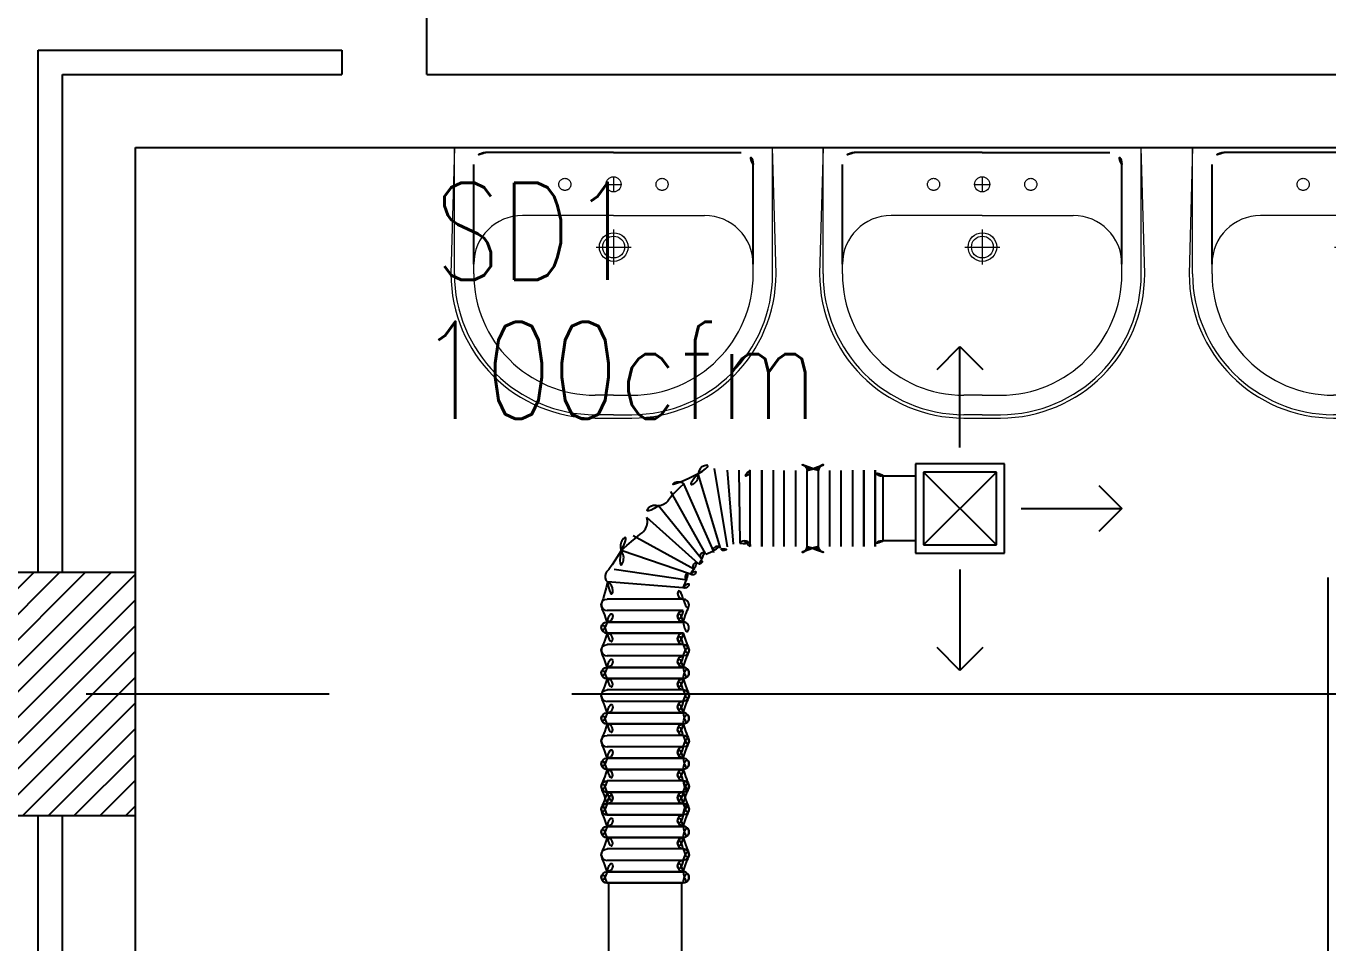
# Model space of a CAD drawing. Extents: x 417866230.2 to 417866327.8, y 43498045.5 to 43498135.4.
# Drawn here: x 417866241.822 to 417866244.501, y 43498099.81 to 43498101.697 of the extents above; entities that cross this region are included whole.
import ezdxf

# ---------------------------------------------------------------- set-up
doc = ezdxf.new("R2010")
doc.units = 0
doc.header["$MEASUREMENT"] = 0
for name, pattern in [('CENTERX2', [4, 2.5, -0.5, 0.5, -0.5]), ('DASHED', [0.75, 0.5, -0.25]), ('HIDDEN', [0.375, 0.25, -0.125])]:
    doc.linetypes.add(name, pattern=pattern)
doc.layers.get('0').update_dxf_attribs({"linetype": 'CONTINUOUS'})
for name, color, linetype in [('A-JEERI', 9, 'CONTINUOUS'), ('AXES', 11, 'CENTERX2'), ('COL', 9, 'CONTINUOUS'), ('DUCT', 6, 'CONTINUOUS'), ('EXDUCT', 10, 'CONTINUOUS'), ('FIX', 9, 'CONTINUOUS'), ('HAT', 12, 'CONTINUOUS'), ('INSUL', 9, 'CONTINUOUS'), ('M-AC-FLEX', 3, 'CONTINUOUS'), ('M-EGU.', 2, 'CONTINUOUS'), ('SCD', 2, 'CONTINUOUS'), ('WALL', 4, 'CONTINUOUS')]:
    doc.layers.add(name, color=color, linetype=linetype)
doc.styles.add('ROMANS', font='ROMANS.shx', dxfattribs={"width": 0.6})

# ---------------------------------------------------------------- blocks, each defined once
blk = doc.blocks.new('*X78')
at = {"color": 0}
for p, q in [((24139.22208648513, 47951.04294294211), (24589.17914354302, 48401)), ((24139.22208648512, 48004.0759515311), (24536.14613495403, 48401)), ((24139.22208648512, 48057.10896012009), (24483.11312636503, 48401)), ((24139.22208648512, 48110.14196870907), (24430.08011777604, 48401)), ((24139.22208648511, 48163.17497729806), (24377.04710918705, 48401)), ((24139.22208648511, 48216.20798588705), (24324.01410059806, 48401)), ((24139.22208648511, 48269.24099447604), (24270.98109200907, 48401)), ((24139.2220864851, 48322.27400306502), (24217.94808342008, 48401)), ((24139.2220864851, 48375.30701165402), (24164.91507483109, 48401)), ((24142.21215213201, 47901.00000000001), (24639.22208648504, 48398.00993435303)), ((24195.245160721, 47901.00000000001), (24639.22208648504, 48344.97692576404)), ((24248.27816930999, 47901.00000000001), (24639.22208648505, 48291.94391717506)), ((24301.31117789898, 47901.00000000001), (24639.22208648505, 48238.91090858607)), ((24354.34418648798, 47901.00000000001), (24639.22208648505, 48185.87789999708)), ((24407.37719507697, 47901.00000000001), (24639.22208648505, 48132.84489140809)), ((24460.41020366596, 47901.00000000001), (24639.22208648506, 48079.81188281911)), ((24513.44321225495, 47901.00000000001), (24639.22208648506, 48026.77887423012)), ((24566.47622084394, 47901.00000000001), (24639.22208648506, 47973.74586564113)), ((24619.50922943293, 47901.00000000001), (24639.22208648507, 47920.71285705215))]:
    blk.add_line(p, q, dxfattribs=at)
blk = doc.blocks.new('COL50')
at = {"layer": 'COL'}
blk.add_lwpolyline([(-249.9999999999709, 250), (-249.9999999999418, -250), (250, -250), (249.9999999999709, 250)], close=True, dxfattribs=at)
blk = doc.blocks.new('LAV-003')
at = {"layer": 'FIX', "linetype": 'ByBlock'}
blk.add_line((-327.5, -25), (327.5, -25), dxfattribs=at)
at = {"layer": 'FIX', "linetype": 'Continuous', "lineweight": 20}
for p, q in [((-327.5, -285), (-327.5, -25)), ((327.5, -285), (327.5, -25)), ((0, -165), (-187.4999999999418, -165)), ((0, -165), (187.4999999999418, -165)), ((-287.5, -284.9999999999854), (-287.4999999999418, -264.9999999998545)), ((287.5, -284.9999999999854), (287.4999999999418, -264.9999999998545)), ((0, -535), (-37.5, -535)), ((0, -535), (37.5, -535)), ((0, -575), (-37.5, -575)), ((0, -575), (37.5, -575))]:
    blk.add_line(p, q, dxfattribs=at)
at = {"layer": 'FIX', "linetype": 'ByBlock', "ltscale": 0.3}
for p, q in [((-5.820766091346741e-11, -34.99999999755528), (-262.499999999709, -34.99999999752617)), ((5.820766091346741e-11, -34.99999999755528), (262.499999999709, -34.99999999752617)), ((-287.4999999999418, -264.999999999709), (-287.499999999709, -59.99999999749707)), ((287.4999999999418, -264.999999999709), (287.499999999709, -59.99999999749707))]:
    blk.add_line(p, q, dxfattribs=at)
at = {"layer": 'FIX', "lineweight": 20}
for p, q in [((-15.61226091062417, -100.9398738824166), (15.48742383631179, -100.9398738824166)), ((-2.491287887096405e-08, -85.39003150164353), (-2.491287887096405e-08, -116.4897162631896))]:
    blk.add_line(p, q, dxfattribs=at)
at = {"layer": 'FIX', "linetype": 'DASHED', "lineweight": 20, "ltscale": 0.04}
for p, q in [((0, -193.8699674672098), (0, -266.1300325327902)), ((-35.66062099515693, -230.4694115376333), (36.59944407042349, -230.4694115376333))]:
    blk.add_line(p, q, dxfattribs=at)
at = {"layer": 'FIX', "linetype": 'Continuous', "lineweight": 20}
blk.add_lwpolyline([(294.805849117809, -25.00000000005821), (-5.820766091346741e-11, -25), (-327.5, -25), (-334.5, -284.9999999999854, 0.414213562373095), (-37.5, -582), (0, -581.9999999982538), (37.5, -582, 0.414213562373095), (334.5, -285), (327.5, -25), (5.820766091346741e-11, -25)], format="xyb", dxfattribs=at)
at = {"layer": 'FIX', "linetype": 'HIDDEN', "lineweight": 20, "ltscale": 0.05}
for centre in [(-100, -100.9398738824166), (99.99999997508712, -100.9398738824166)]:
    blk.add_circle(centre, 12.43987389819046, dxfattribs=at)
at = {"layer": 'FIX', "lineweight": 20}
for centre, radius in [((-2.491287887096405e-08, -100.9398738824166), 15.54984237273808), ((0.4694115376332775, -230), 29.5), ((0.4694115376332775, -230), 22.5)]:
    blk.add_circle(centre, radius, dxfattribs=at)
at = {"layer": 'FIX', "linetype": 'ByBlock', "ltscale": 0.3}
for centre, start, end in [((-262.499999999709, -59.99999999752617), 90, 180), ((262.499999999709, -59.99999999752617), 0, 90)]:
    blk.add_arc(centre, 25, start, end, dxfattribs=at)
at = {"layer": 'FIX', "linetype": 'Continuous', "lineweight": 20}
for centre, radius, start, end in [((-187.4999999999418, -265), 100, 90, 180), ((187.4999999999418, -265), 100, 0, 90), ((-37.5, -285), 290, 180, 270), ((-37.5, -285), 250, 180, 270), ((37.5, -285), 290, 270, 0), ((37.5, -285), 250, 270, 0)]:
    blk.add_arc(centre, radius, start, end, dxfattribs=at)

msp = doc.modelspace()

# ---------------------------------------------------------------- linework, layer by layer
at = {"layer": 'AXES'}
msp.add_line((417866230.9454184, 43498100.32208098), (417866300.0368633, 43498100.32208098), dxfattribs=at)
at = {"layer": 'DUCT'}
for p, q in [((417866243.0210842, 43498097.60875561), (417866243.0210842, 43498099.9330931)), ((417866243.0210842, 43498099.9330931), (417866243.1710843, 43498099.9330931)), ((417866243.1710843, 43498099.9330931), (417866243.1710842, 43498097.70875561))]:
    msp.add_line(p, q, dxfattribs=at)
at = {"layer": 'EXDUCT', "linetype": 'Continuous'}
msp.add_line((417866244.5013844, 43498100.56170662), (417866244.5013844, 43498096.246291), dxfattribs=at)
at = {"layer": 'INSUL'}
for p, q in [((417866241.8468633, 43498100.57208098), (417866241.8468633, 43498101.64708099)), ((417866241.8468633, 43498101.64708099), (417866242.4718633, 43498101.64708099)), ((417866242.4718633, 43498101.64708099), (417866242.4718633, 43498101.59708098)), ((417866241.8968632, 43498100.57208098), (417866241.8968632, 43498101.59708098)), ((417866241.8968632, 43498101.59708098), (417866242.4718633, 43498101.59708098)), ((417866241.8468633, 43498096.07208098), (417866241.8468633, 43498100.07208098)), ((417866241.8968632, 43498096.07208098), (417866241.8968632, 43498100.07208098))]:
    msp.add_line(p, q, dxfattribs=at)
at = {"layer": 'M-AC-FLEX', "color": 11}
for p, q in [((417866243.2509983, 43498100.62217572), (417866243.2051458, 43498100.77521124)), ((417866243.2656153, 43498100.62522414), (417866243.238565, 43498100.78651735)), ((417866243.2779446, 43498100.63017437), (417866243.2655218, 43498100.78262737)), ((417866243.2889844, 43498100.78262737), (417866243.2910466, 43498100.63225541)), ((417866243.312447, 43498100.62561235), (417866243.312447, 43498100.78262737)), ((417866243.3359094, 43498100.78262749), (417866243.3359094, 43498100.62561241)), ((417866243.3359095, 43498100.62561235), (417866243.3359095, 43498100.78262737)), ((417866243.3593721, 43498100.78262749), (417866243.3593721, 43498100.62561241)), ((417866243.3824251, 43498100.62540677), (417866243.3824251, 43498100.7824218)), ((417866243.4058877, 43498100.62540677), (417866243.4058877, 43498100.7824218)), ((417866243.4293502, 43498100.62540677), (417866243.4293502, 43498100.7824218)), ((417866243.4293502, 43498100.62540677), (417866243.4293502, 43498100.7824218)), ((417866243.4293502, 43498100.62540677), (417866243.4293502, 43498100.7824218)), ((417866243.4293502, 43498100.62540677), (417866243.4293502, 43498100.7824218)), ((417866243.4293503, 43498100.62540677), (417866243.4293503, 43498100.7824218)), ((417866243.4293503, 43498100.62540677), (417866243.4293503, 43498100.7824218)), ((417866243.4293503, 43498100.62540677), (417866243.4293503, 43498100.7824218)), ((417866243.4293503, 43498100.62540677), (417866243.4293503, 43498100.7824218)), ((417866243.4528128, 43498100.62540677), (417866243.4528128, 43498100.7824218)), ((417866243.4528128, 43498100.62540677), (417866243.4528128, 43498100.7824218)), ((417866243.4528128, 43498100.62540677), (417866243.4528128, 43498100.7824218)), ((417866243.4528128, 43498100.62540677), (417866243.4528128, 43498100.7824218)), ((417866243.4528129, 43498100.62540677), (417866243.4528129, 43498100.7824218)), ((417866243.4528129, 43498100.62540677), (417866243.4528129, 43498100.7824218)), ((417866243.4528129, 43498100.62540677), (417866243.4528129, 43498100.7824218)), ((417866243.4528129, 43498100.62540677), (417866243.4528129, 43498100.7824218)), ((417866243.4762753, 43498100.62540677), (417866243.4762753, 43498100.7824218)), ((417866243.4997379, 43498100.62540677), (417866243.4997379, 43498100.7824218)), ((417866243.522791, 43498100.78262749), (417866243.522791, 43498100.62561241)), ((417866243.5462535, 43498100.62561235), (417866243.5462535, 43498100.78262737)), ((417866243.5462536, 43498100.78262749), (417866243.5462536, 43498100.62561241)), ((417866243.5697162, 43498100.62561235), (417866243.5697162, 43498100.78262737)), ((417866243.5697163, 43498100.78262749), (417866243.5697163, 43498100.62561241)), ((417866243.2364168, 43498100.61679217), (417866243.1756466, 43498100.7546753)), ((417866243.2211929, 43498100.60964617), (417866243.1490918, 43498100.7392557)), ((417866243.2113883, 43498100.60128418), (417866243.123328, 43498100.70924488)), ((417866243.2056255, 43498100.59011099), (417866243.0997871, 43498100.68511447)), ((417866243.1974781, 43498100.57837662), (417866243.0711361, 43498100.64771286)), ((417866243.1894702, 43498100.56904361), (417866243.0468605, 43498100.61742309)), ((417866243.1823315, 43498100.55619696), (417866243.0324072, 43498100.57827249)), ((417866243.1745918, 43498100.54067364), (417866243.0183782, 43498100.55266663)), ((417866243.1745918, 43498100.51721117), (417866243.0175767, 43498100.51721117)), ((417866243.1745918, 43498100.49374864), (417866243.0175767, 43498100.49374864)), ((417866243.017371, 43498100.47028413), (417866243.1743861, 43498100.47028413)), ((417866243.1745918, 43498100.47028604), (417866243.0175767, 43498100.47028604)), ((417866243.017371, 43498100.44723299), (417866243.1743861, 43498100.44723299)), ((417866243.1745918, 43498100.44723108), (417866243.0175767, 43498100.44723108)), ((417866243.1745918, 43498100.42376861), (417866243.0175767, 43498100.42376861)), ((417866243.1745918, 43498100.42376849), (417866243.0175767, 43498100.42376849)), ((417866243.1745918, 43498100.40030608), (417866243.0175767, 43498100.40030608)), ((417866243.1745918, 43498100.40030596), (417866243.0175767, 43498100.40030596)), ((417866243.017371, 43498100.37684157), (417866243.1743861, 43498100.37684157)), ((417866243.017371, 43498100.37684157), (417866243.1743861, 43498100.37684157)), ((417866243.1745918, 43498100.37684348), (417866243.0175767, 43498100.37684348)), ((417866243.1745918, 43498100.37684348), (417866243.0175767, 43498100.37684348)), ((417866243.017371, 43498100.35379043), (417866243.1743861, 43498100.35379043)), ((417866243.017371, 43498100.35379043), (417866243.1743861, 43498100.35379043)), ((417866243.1745918, 43498100.35378852), (417866243.0175767, 43498100.35378852)), ((417866243.1745918, 43498100.35378852), (417866243.0175767, 43498100.35378852)), ((417866243.1745918, 43498100.33032605), (417866243.0175767, 43498100.33032605)), ((417866243.1745918, 43498100.33032593), (417866243.0175767, 43498100.33032593)), ((417866243.1745918, 43498100.30686352), (417866243.0175767, 43498100.30686352)), ((417866243.1745918, 43498100.3068634), (417866243.0175767, 43498100.3068634)), ((417866243.017371, 43498100.28339902), (417866243.1743861, 43498100.28339902)), ((417866243.017371, 43498100.28339902), (417866243.1743861, 43498100.28339902)), ((417866243.1745918, 43498100.28340092), (417866243.0175767, 43498100.28340092)), ((417866243.1745918, 43498100.28340092), (417866243.0175767, 43498100.28340092)), ((417866243.017371, 43498100.26034787), (417866243.1743861, 43498100.26034787)), ((417866243.017371, 43498100.26034787), (417866243.1743861, 43498100.26034787)), ((417866243.1745918, 43498100.26034597), (417866243.0175767, 43498100.26034597)), ((417866243.1745918, 43498100.26034597), (417866243.0175767, 43498100.26034597)), ((417866243.1745918, 43498100.23688349), (417866243.0175767, 43498100.23688349)), ((417866243.1745918, 43498100.23688337), (417866243.0175767, 43498100.23688337)), ((417866243.1745918, 43498100.21342096), (417866243.0175767, 43498100.21342096)), ((417866243.1745918, 43498100.21342084), (417866243.0175767, 43498100.21342084)), ((417866243.017371, 43498100.18995646), (417866243.1743861, 43498100.18995646)), ((417866243.017371, 43498100.18995646), (417866243.1743861, 43498100.18995646)), ((417866243.1745918, 43498100.18995836), (417866243.0175767, 43498100.18995836)), ((417866243.1745918, 43498100.18995836), (417866243.0175767, 43498100.18995836)), ((417866243.017371, 43498100.16690531), (417866243.1743861, 43498100.16690531)), ((417866243.017371, 43498100.16690531), (417866243.1743861, 43498100.16690531)), ((417866243.1745918, 43498100.16690341), (417866243.0175767, 43498100.16690341)), ((417866243.1745918, 43498100.16690341), (417866243.0175767, 43498100.16690341)), ((417866243.1745918, 43498100.14344093), (417866243.0175767, 43498100.14344093)), ((417866243.1745918, 43498100.14344081), (417866243.0175767, 43498100.14344081)), ((417866243.017371, 43498100.11998013), (417866243.1743861, 43498100.11998013)), ((417866243.1745918, 43498100.1199784), (417866243.0175767, 43498100.1199784)), ((417866243.1745918, 43498100.11997828), (417866243.0175767, 43498100.11997828)), ((417866243.1745918, 43498100.11997822), (417866243.0175767, 43498100.11997822)), ((417866243.017371, 43498100.0965139), (417866243.1743861, 43498100.0965139)), ((417866243.1745918, 43498100.0965158), (417866243.0175767, 43498100.0965158)), ((417866243.1745918, 43498100.09651574), (417866243.0175767, 43498100.09651574)), ((417866243.1745918, 43498100.09651563), (417866243.0175767, 43498100.09651563)), ((417866243.017371, 43498100.07346275), (417866243.1743861, 43498100.07346275)), ((417866243.1745918, 43498100.07346085), (417866243.0175767, 43498100.07346085)), ((417866243.017371, 43498100.04958871), (417866243.1743861, 43498100.04958871)), ((417866243.017371, 43498100.04958871), (417866243.1743861, 43498100.04958871)), ((417866243.017371, 43498100.02653757), (417866243.1743861, 43498100.02653757)), ((417866243.017371, 43498100.02653757), (417866243.1743861, 43498100.02653757)), ((417866243.1745918, 43498100.04959062), (417866243.0175767, 43498100.04959062)), ((417866243.1745918, 43498100.04959062), (417866243.0175767, 43498100.04959062)), ((417866243.1745918, 43498100.02653566), (417866243.0175767, 43498100.02653566)), ((417866243.1745918, 43498100.02653566), (417866243.0175767, 43498100.02653566)), ((417866243.1745918, 43498100.00307319), (417866243.0175767, 43498100.00307319)), ((417866243.1745918, 43498100.00307307), (417866243.0175767, 43498100.00307307)), ((417866243.1745918, 43498099.97961065), (417866243.0175767, 43498099.97961065)), ((417866243.1745918, 43498099.97961053), (417866243.0175767, 43498099.97961053)), ((417866243.017371, 43498099.95614615), (417866243.1743861, 43498099.95614615)), ((417866243.017371, 43498099.95614615), (417866243.1743861, 43498099.95614615)), ((417866243.1745918, 43498099.95614806), (417866243.0175767, 43498099.95614806)), ((417866243.1745918, 43498099.95614806), (417866243.0175767, 43498099.95614806)), ((417866243.017371, 43498099.93309501), (417866243.1743861, 43498099.93309501)), ((417866243.017371, 43498099.93309501), (417866243.1743861, 43498099.93309501)), ((417866243.1745918, 43498099.9330931), (417866243.0175767, 43498099.9330931)), ((417866243.1745918, 43498099.9330931), (417866243.0175767, 43498099.9330931))]:
    msp.add_line(p, q, dxfattribs=at)
at = {"layer": 'M-AC-FLEX'}
for points in [[(417866243.2051458, 43498100.77521124, -0.6527634990281133), (417866243.1756466, 43498100.75467524, 0.7640765146034335), (417866243.1490918, 43498100.73925558, -0.4285672725861293), (417866243.123328, 43498100.70924488, 0.6960926082544788), (417866243.0997871, 43498100.68511447)], [(417866243.2051458, 43498100.77521124, -0.66504159873545), (417866243.238565, 43498100.78651729)], [(417866243.2386132, 43498100.78623018, 0.5759394280693508), (417866243.2655218, 43498100.78262725, -0.9999999999999997), (417866243.2889844, 43498100.78262725)], [(417866243.312447, 43498100.78262725, -1), (417866243.2889844, 43498100.78262725, 0.9999999999999997), (417866243.2655218, 43498100.78262725)], [(417866243.2889844, 43498100.78262725, 1), (417866243.312447, 43498100.78262725, -0.9999999999999997), (417866243.3359095, 43498100.78262725)], [(417866243.312447, 43498100.78262725, -0.6067944643373333), (417866243.2939875, 43498100.77301726, -0.6067944643373333)], [(417866243.3124469, 43498100.78262749, -1), (417866243.3359096, 43498100.78262749)], [(417866243.3593721, 43498100.78262749, -1), (417866243.3359096, 43498100.78262749, 0.9999999999999997), (417866243.3124469, 43498100.78262749)], [(417866243.3359095, 43498100.78262725, 1), (417866243.312447, 43498100.78262725)], [(417866243.3359096, 43498100.78262749, 1), (417866243.3593721, 43498100.78262749)], [(417866243.4528129, 43498100.7824218, -0.9999999999999997), (417866243.4293502, 43498100.7824218, 0.9999999999999997), (417866243.4058878, 43498100.7824218, -1), (417866243.3824251, 43498100.7824218, 1.018005099723095), (417866243.359374, 43498100.7824218)], [(417866243.4528129, 43498100.7824218, -1), (417866243.4293502, 43498100.7824218, 0.6779697306028678), (417866243.4091032, 43498100.79049042, 0.6779697306028678)], [(417866243.4528129, 43498100.7824218, -1), (417866243.4293502, 43498100.7824218, 0.6233555777055362), (417866243.4104369, 43498100.79169747, 0.6233555777055362)], [(417866243.4528129, 43498100.7824218, -1), (417866243.4293502, 43498100.7824218, 0.204245412882461), (417866243.4257424, 43498100.79088536, 0.204245412882461)], [(417866243.4257424, 43498100.79088536, -0.204245412882461), (417866243.4293502, 43498100.7824218)], [(417866243.4528129, 43498100.7824218, -1), (417866243.4293502, 43498100.7824218, 0.204245412882461), (417866243.4257424, 43498100.79088536, 0.204245412882461)], [(417866243.4257424, 43498100.79088536, -0.204245412882461), (417866243.4293502, 43498100.7824218)], [(417866243.4528129, 43498100.7824218, -1), (417866243.4293502, 43498100.7824218, 0.204245412882461), (417866243.4257424, 43498100.79088536, 0.204245412882461)], [(417866243.4257424, 43498100.79088536, -0.204245412882461), (417866243.4293502, 43498100.7824218)], [(417866243.4528129, 43498100.7824218, -1), (417866243.4293502, 43498100.7824218, 0.204245412882461), (417866243.4257424, 43498100.79088536, 0.204245412882461)], [(417866243.4257424, 43498100.79088536, -0.204245412882461), (417866243.4293502, 43498100.7824218)], [(417866243.4293502, 43498100.7824218, 0.9999999999999997), (417866243.4528129, 43498100.7824218, -0.9999999999999997), (417866243.4762753, 43498100.7824218, 1), (417866243.4997379, 43498100.7824218, -1.018005099723095), (417866243.5227891, 43498100.7824218)], [(417866243.4293502, 43498100.7824218, 1), (417866243.4528129, 43498100.7824218, -0.6233555777055362), (417866243.4717261, 43498100.79169747, -0.6233555777055362)], [(417866243.4293502, 43498100.7824218, 1), (417866243.4528129, 43498100.7824218, -0.6779697306028678), (417866243.4730598, 43498100.79049042, -0.6779697306028678)], [(417866243.4293502, 43498100.7824218, 1), (417866243.4528129, 43498100.7824218, -0.204245412882461), (417866243.4564206, 43498100.79088536, -0.204245412882461)], [(417866243.4293502, 43498100.7824218, 1), (417866243.4528129, 43498100.7824218, -0.204245412882461), (417866243.4564206, 43498100.79088536, -0.204245412882461)], [(417866243.4293502, 43498100.7824218, 1), (417866243.4528129, 43498100.7824218, -0.204245412882461), (417866243.4564206, 43498100.79088536, -0.204245412882461)], [(417866243.4293502, 43498100.7824218, 1), (417866243.4528129, 43498100.7824218, -0.204245412882461), (417866243.4564206, 43498100.79088536, -0.204245412882461)], [(417866243.4564206, 43498100.79088536, 0.204245412882461), (417866243.4528129, 43498100.7824218)], [(417866243.4564206, 43498100.79088536, 0.204245412882461), (417866243.4528129, 43498100.7824218)], [(417866243.4564206, 43498100.79088536, 0.204245412882461), (417866243.4528129, 43498100.7824218)], [(417866243.4564206, 43498100.79088536, 0.204245412882461), (417866243.4528129, 43498100.7824218)], [(417866243.5227909, 43498100.78262749, 1), (417866243.5462534, 43498100.78262749, -0.9999999999999997), (417866243.5697162, 43498100.78262749)], [(417866243.5462534, 43498100.78262749, -1), (417866243.5227909, 43498100.78262749)], [(417866243.5697162, 43498100.78262749, 1), (417866243.5462534, 43498100.78262749)], [(417866243.5855723, 43498100.77164511, -0.5238232531268968), (417866243.5697161, 43498100.78262725, 0.9999999999999997), (417866243.5462535, 43498100.78262725)], [(417866243.5462535, 43498100.78262725, -1), (417866243.5697161, 43498100.78262725)], [(417866243.0468605, 43498100.61742309, -0.6044365867371791), (417866243.0711361, 43498100.64771286, 0.4979927686968896), (417866243.0997871, 43498100.68511447)], [(417866243.046482, 43498100.61754182, -0.5624423143818801), (417866243.0324072, 43498100.57827243, 0.8035913462615775), (417866243.0183782, 43498100.55266657)], [(417866243.2211929, 43498100.60964623, 0.8502721617339409), (417866243.2369595, 43498100.61368045, -1.072461327911159), (417866243.2519297, 43498100.62056521)], [(417866243.2519297, 43498100.62056521, 0.7889296185133154), (417866243.2655826, 43498100.62595692, -1.030272386508582), (417866243.2779446, 43498100.63017437)], [(417866243.2779446, 43498100.63017437, 0.6358369232681167), (417866243.2910466, 43498100.63225546, 0.7241608813488177)], [(417866243.2910466, 43498100.63225546, -0.7366527042480485), (417866243.312447, 43498100.62561235, 0.9999999999999997), (417866243.3359095, 43498100.62561235)], [(417866243.312447, 43498100.62561235, 0.6067944643373333), (417866243.2939875, 43498100.63522235, 0.6067944643373333)], [(417866243.3593721, 43498100.62561241, 1), (417866243.3359096, 43498100.62561241, -0.9999999999999997), (417866243.3124469, 43498100.62561241)], [(417866243.3359095, 43498100.62561235, -1), (417866243.312447, 43498100.62561235)], [(417866243.3593721, 43498100.62561241, 0.9998379277357049), (417866243.382427, 43498100.62520108)], [(417866243.3593721, 43498100.62520108, -0.004461024754221227), (417866243.359374, 43498100.62540677)], [(417866243.4528129, 43498100.62540677, 1), (417866243.4293502, 43498100.62540677, -0.9999999999999997), (417866243.4058878, 43498100.62540677, 0.9999999999999997), (417866243.3824251, 43498100.62540677, -0.008922227067377475), (417866243.3824251, 43498100.62499538, -0.008922227067377475)], [(417866243.4528129, 43498100.62540677, 1), (417866243.4293502, 43498100.62540677, -0.6779697306028678), (417866243.4091032, 43498100.61733809, -0.6779697306028678)], [(417866243.4528129, 43498100.62540677, 1), (417866243.4293502, 43498100.62540677, -0.6233550937522488), (417866243.4104369, 43498100.61613104, -0.6233550937522488)], [(417866243.4528129, 43498100.62540677, 1), (417866243.4293502, 43498100.62540677, -0.204245412882461), (417866243.4257424, 43498100.61694321, -0.204245412882461)], [(417866243.4528129, 43498100.62540677, 1), (417866243.4293502, 43498100.62540677, -0.204245412882461), (417866243.4257424, 43498100.61694321, -0.204245412882461)], [(417866243.4528129, 43498100.62540677, 1), (417866243.4293502, 43498100.62540677, -0.204245412882461), (417866243.4257424, 43498100.61694321, -0.204245412882461)], [(417866243.4528129, 43498100.62540677, 1), (417866243.4293502, 43498100.62540677, -0.204245412882461), (417866243.4257424, 43498100.61694321, -0.204245412882461)], [(417866243.4257424, 43498100.61694321, 0.204245412882461), (417866243.4293502, 43498100.62540677)], [(417866243.4257424, 43498100.61694321, 0.204245412882461), (417866243.4293502, 43498100.62540677)], [(417866243.4257424, 43498100.61694321, 0.204245412882461), (417866243.4293502, 43498100.62540677)], [(417866243.4257424, 43498100.61694321, 0.204245412882461), (417866243.4293502, 43498100.62540677)], [(417866243.4293502, 43498100.62540677, -1), (417866243.4528129, 43498100.62540677, 0.204245412882461), (417866243.4564206, 43498100.61694321, 0.204245412882461)], [(417866243.4293502, 43498100.62540677, -1), (417866243.4528129, 43498100.62540677, 0.6233550937522488), (417866243.4717261, 43498100.61613104, 0.6233550937522488)], [(417866243.4293502, 43498100.62540677, -1), (417866243.4528129, 43498100.62540677, 0.204245412882461), (417866243.4564206, 43498100.61694321, 0.204245412882461)], [(417866243.4293502, 43498100.62540677, -1), (417866243.4528129, 43498100.62540677, 0.9999999999999997), (417866243.4762753, 43498100.62540677, -0.9999999999999997), (417866243.4997379, 43498100.62540677, 0.008922227067377475), (417866243.4997379, 43498100.62499538, 0.008922227067377475)], [(417866243.4293502, 43498100.62540677, -1), (417866243.4528129, 43498100.62540677, 0.204245412882461), (417866243.4564206, 43498100.61694321, 0.204245412882461)], [(417866243.4293502, 43498100.62540677, -1), (417866243.4528129, 43498100.62540677, 0.204245412882461), (417866243.4564206, 43498100.61694321, 0.204245412882461)], [(417866243.4293502, 43498100.62540677, -1), (417866243.4528129, 43498100.62540677, 0.6779697306028678), (417866243.4730598, 43498100.61733809, 0.6779697306028678)], [(417866243.4564206, 43498100.61694321, -0.204245412882461), (417866243.4528129, 43498100.62540677)], [(417866243.4564206, 43498100.61694321, -0.204245412882461), (417866243.4528129, 43498100.62540677)], [(417866243.4564206, 43498100.61694321, -0.204245412882461), (417866243.4528129, 43498100.62540677)], [(417866243.4564206, 43498100.61694321, -0.204245412882461), (417866243.4528129, 43498100.62540677)], [(417866243.5227909, 43498100.62561241, -0.9998379277357049), (417866243.4997361, 43498100.62520108)], [(417866243.5227909, 43498100.62520108, 0.004461024754221227), (417866243.5227891, 43498100.62540677)], [(417866243.5227909, 43498100.62561241, -1), (417866243.5462534, 43498100.62561241, 0.9999999999999997), (417866243.5697162, 43498100.62561241)], [(417866243.5855723, 43498100.63659448, 0.5238260596172584), (417866243.5697161, 43498100.62561235, -0.9999999999999997), (417866243.5462535, 43498100.62561235)], [(417866243.5462535, 43498100.62561235, 1), (417866243.5697161, 43498100.62561235)], [(417866243.1894702, 43498100.56904361, 1.125229476541332), (417866243.1974781, 43498100.57837668, -1.125109979971999), (417866243.2069318, 43498100.58939263, -0.8939543854193712)], [(417866243.2069318, 43498100.58939263, 0.6981972938900255), (417866243.2113884, 43498100.60128418, -1.180405310186322), (417866243.2211929, 43498100.60964623)], [(417866243.1743009, 43498100.54067728, 0.8795186256916419), (417866243.1823315, 43498100.5561969, -1.034976402134338), (417866243.1894702, 43498100.56904361)], [(417866243.0183782, 43498100.55266657, -0.6615783930473179), (417866243.0175767, 43498100.51721117, 0.9999999999999997), (417866243.0175767, 43498100.49374852)], [(417866243.1745918, 43498100.51721117, -0.9874952921248068), (417866243.1743009, 43498100.54067728, -0.6067944643373333)], [(417866243.0175767, 43498100.47028598, 1), (417866243.0175767, 43498100.49374852, -0.9999999999999997), (417866243.0175767, 43498100.51721117)], [(417866243.1745918, 43498100.47028598, -1), (417866243.1745918, 43498100.49374852, 0.9999999999999997), (417866243.1745918, 43498100.51721117)], [(417866243.1745918, 43498100.51721117, -1), (417866243.1745918, 43498100.49374852)], [(417866243.1745918, 43498100.49374852, 1), (417866243.1745918, 43498100.47028598)], [(417866243.0175767, 43498100.47028598, 0.9998379277357049), (417866243.0171654, 43498100.44723114)], [(417866243.0175767, 43498100.44723114, -0.9998379277357049), (417866243.0171654, 43498100.47028598)], [(417866243.017371, 43498100.47028413, 0.008922204748517097), (417866243.0169597, 43498100.47028413)], [(417866243.0171654, 43498100.47028598, -0.004461024754221227), (417866243.017371, 43498100.47028413)], [(417866243.1741745, 43498100.47028604, 0.004509969774748916), (417866243.1743861, 43498100.47028413, -1.018005099723095), (417866243.1743861, 43498100.44723299)], [(417866243.0175767, 43498100.44723114, -1), (417866243.0175767, 43498100.42376861, 0.9999999999999997), (417866243.0175767, 43498100.40030596)], [(417866243.0175827, 43498100.44723108, 0.004509969774748916), (417866243.017371, 43498100.44723299, -0.008922227067377475), (417866243.0169597, 43498100.44723299)], [(417866243.0171654, 43498100.44723114, 0.004461024754221227), (417866243.017371, 43498100.44723299)], [(417866243.1745918, 43498100.42376861, -1), (417866243.1745918, 43498100.44723114)], [(417866243.1745918, 43498100.44723114, 1), (417866243.1745918, 43498100.42376861, -0.9999999999999997), (417866243.1745918, 43498100.40030596)], [(417866243.0175767, 43498100.37684342, 1), (417866243.0175767, 43498100.40030596, -0.9999999999999997), (417866243.0175767, 43498100.42376861)], [(417866243.1745918, 43498100.37684342, -1), (417866243.1745918, 43498100.40030596, 0.9999999999999997), (417866243.1745918, 43498100.42376861)], [(417866243.1745918, 43498100.40030596, 1), (417866243.1745918, 43498100.37684342)], [(417866243.1745918, 43498100.40030596, 1), (417866243.1745918, 43498100.42376861)], [(417866243.1745918, 43498100.42376861, -1), (417866243.1745918, 43498100.40030596)], [(417866243.0175767, 43498100.37684342, 0.9998379277357049), (417866243.0171654, 43498100.35378858)], [(417866243.0175767, 43498100.37684342, 0.9998379277357049), (417866243.0171654, 43498100.35378858)], [(417866243.0175767, 43498100.35378858, -0.9998379277357049), (417866243.0171654, 43498100.37684342)], [(417866243.0175767, 43498100.35378858, -0.9998379277357049), (417866243.0171654, 43498100.37684342)], [(417866243.0175827, 43498100.37684348, -0.004509969774748916), (417866243.017371, 43498100.37684157, 0.008922227067377475), (417866243.0169597, 43498100.37684157)], [(417866243.017371, 43498100.37684157, 0.008922204748517097), (417866243.0169597, 43498100.37684157)], [(417866243.0171654, 43498100.37684342, -0.004461024754221227), (417866243.017371, 43498100.37684157)], [(417866243.0171654, 43498100.37684342, -0.004461024754221227), (417866243.017371, 43498100.37684157)], [(417866243.0175767, 43498100.37684342, 0.4123322109656019), (417866243.0293077, 43498100.38849929, 0.4123322109656019)], [(417866243.1745918, 43498100.37684342, -0.4123322109656019), (417866243.1628608, 43498100.38849929, -0.4123322109656019)], [(417866243.1741745, 43498100.37684348, 0.004509969774748916), (417866243.1743861, 43498100.37684157, -1.018005099723095), (417866243.1743861, 43498100.35379043)], [(417866243.1741745, 43498100.35378852, -0.004509969774748916), (417866243.1743861, 43498100.35379043, 1.018005099723095), (417866243.1743861, 43498100.37684157)], [(417866243.0175767, 43498100.35378858, -1), (417866243.0175767, 43498100.33032605, 0.9999999999999997), (417866243.0175767, 43498100.3068634)], [(417866243.017371, 43498100.35379043, -0.008922204748517097), (417866243.0169597, 43498100.35379043)], [(417866243.0175827, 43498100.35378852, 0.004509969774748916), (417866243.017371, 43498100.35379043, -0.008922227067377475), (417866243.0169597, 43498100.35379043)], [(417866243.0171654, 43498100.35378858, 0.004461024754221227), (417866243.017371, 43498100.35379043)], [(417866243.0171654, 43498100.35378858, 0.004461024754221227), (417866243.017371, 43498100.35379043)], [(417866243.0175767, 43498100.35378858, -0.4123322109656019), (417866243.0293077, 43498100.34213272, -0.4123322109656019)], [(417866243.1745918, 43498100.33032605, -1), (417866243.1745918, 43498100.35378858)], [(417866243.1745918, 43498100.35378858, 1), (417866243.1745918, 43498100.33032605, -0.9999999999999997), (417866243.1745918, 43498100.3068634)], [(417866243.1745918, 43498100.35378858, 0.4123322109656019), (417866243.1628608, 43498100.34213272, 0.4123322109656019)], [(417866243.0175767, 43498100.28340086, 1), (417866243.0175767, 43498100.3068634, -0.9999999999999997), (417866243.0175767, 43498100.33032605)], [(417866243.1745918, 43498100.28340086, -1), (417866243.1745918, 43498100.3068634, 0.9999999999999997), (417866243.1745918, 43498100.33032605)], [(417866243.1745918, 43498100.33032605, -1), (417866243.1745918, 43498100.3068634)], [(417866243.1745918, 43498100.3068634, 1), (417866243.1745918, 43498100.33032605)], [(417866243.1745918, 43498100.3068634, 1), (417866243.1745918, 43498100.28340086)], [(417866243.0175767, 43498100.28340086, 0.9998379277357049), (417866243.0171654, 43498100.26034603)], [(417866243.0175767, 43498100.28340086, 0.9998379277357049), (417866243.0171654, 43498100.26034603)], [(417866243.0175767, 43498100.26034603, -0.9998379277357049), (417866243.0171654, 43498100.28340086)], [(417866243.0175767, 43498100.26034603, -0.9998379277357049), (417866243.0171654, 43498100.28340086)], [(417866243.0175827, 43498100.28340092, -0.004509969774748916), (417866243.017371, 43498100.28339902, 0.008922227067377475), (417866243.0169597, 43498100.28339902)], [(417866243.017371, 43498100.28339902, 0.008922204748517097), (417866243.0169597, 43498100.28339902)], [(417866243.0171654, 43498100.28340086, -0.004461024754221227), (417866243.017371, 43498100.28339902)], [(417866243.0171654, 43498100.28340086, -0.004461024754221227), (417866243.017371, 43498100.28339902)], [(417866243.1741745, 43498100.28340092, 0.004509969774748916), (417866243.1743861, 43498100.28339902, -1.018005099723095), (417866243.1743861, 43498100.26034787)], [(417866243.1741745, 43498100.26034597, -0.004509969774748916), (417866243.1743861, 43498100.26034787, 1.018005099723095), (417866243.1743861, 43498100.28339902)], [(417866243.0175767, 43498100.26034603, -1), (417866243.0175767, 43498100.23688349, 0.9999999999999997), (417866243.0175767, 43498100.21342084)], [(417866243.017371, 43498100.26034787, -0.008922204748517097), (417866243.0169597, 43498100.26034787)], [(417866243.0175827, 43498100.26034597, 0.004509969774748916), (417866243.017371, 43498100.26034787, -0.008922227067377475), (417866243.0169597, 43498100.26034787)], [(417866243.0171654, 43498100.26034603, 0.004461024754221227), (417866243.017371, 43498100.26034787)], [(417866243.0171654, 43498100.26034603, 0.004461024754221227), (417866243.017371, 43498100.26034787)], [(417866243.1745918, 43498100.23688349, -1), (417866243.1745918, 43498100.26034603)], [(417866243.1745918, 43498100.26034603, 1), (417866243.1745918, 43498100.23688349, -0.9999999999999997), (417866243.1745918, 43498100.21342084)], [(417866243.0175767, 43498100.1899583, 1), (417866243.0175767, 43498100.21342084, -0.9999999999999997), (417866243.0175767, 43498100.23688349)], [(417866243.1745918, 43498100.1899583, -1), (417866243.1745918, 43498100.21342084, 0.9999999999999997), (417866243.1745918, 43498100.23688349)], [(417866243.1745918, 43498100.21342084, 1), (417866243.1745918, 43498100.1899583)], [(417866243.1745918, 43498100.21342084, 1), (417866243.1745918, 43498100.23688349)], [(417866243.1745918, 43498100.23688349, -1), (417866243.1745918, 43498100.21342084)], [(417866243.0175767, 43498100.1899583, 0.9998379277357049), (417866243.0171654, 43498100.16690347)], [(417866243.0175767, 43498100.1899583, 0.9998379277357049), (417866243.0171654, 43498100.16690347)], [(417866243.0175767, 43498100.16690347, -0.9998379277357049), (417866243.0171654, 43498100.1899583)], [(417866243.0175767, 43498100.16690347, -0.9998379277357049), (417866243.0171654, 43498100.1899583)], [(417866243.0175827, 43498100.18995836, -0.004509969774748916), (417866243.017371, 43498100.18995646, 0.008922227067377475), (417866243.0169597, 43498100.18995646)], [(417866243.017371, 43498100.18995646, 0.008922204748517097), (417866243.0169597, 43498100.18995646)], [(417866243.0171654, 43498100.1899583, -0.004461024754221227), (417866243.017371, 43498100.18995646)], [(417866243.0171654, 43498100.1899583, -0.004461024754221227), (417866243.017371, 43498100.18995646)], [(417866243.0175767, 43498100.1899583, 0.4123322109656019), (417866243.0293077, 43498100.20161417, 0.4123322109656019)], [(417866243.1745918, 43498100.1899583, -0.4123322109656019), (417866243.1628608, 43498100.20161417, -0.4123322109656019)], [(417866243.1741745, 43498100.18995836, 0.004509969774748916), (417866243.1743861, 43498100.18995646, -1.018005099723095), (417866243.1743861, 43498100.16690531)], [(417866243.1741745, 43498100.16690341, -0.004509969774748916), (417866243.1743861, 43498100.16690531, 1.018005099723095), (417866243.1743861, 43498100.18995646)], [(417866243.0175767, 43498100.16690347, -1), (417866243.0175767, 43498100.14344093, 0.9999999999999997), (417866243.0175767, 43498100.11997828)], [(417866243.0175827, 43498100.16690341, 0.004509969774748916), (417866243.017371, 43498100.16690531, -0.008922227067377475), (417866243.0169597, 43498100.16690531)], [(417866243.017371, 43498100.16690531, -0.008922204748517097), (417866243.0169597, 43498100.16690531)], [(417866243.0171654, 43498100.16690347, 0.004461024754221227), (417866243.017371, 43498100.16690531)], [(417866243.0171654, 43498100.16690347, 0.004461024754221227), (417866243.017371, 43498100.16690531)], [(417866243.0175767, 43498100.16690347, -0.4123322109656019), (417866243.0293077, 43498100.1552476, -0.4123322109656019)], [(417866243.1745918, 43498100.14344093, -1), (417866243.1745918, 43498100.16690347)], [(417866243.1745918, 43498100.16690347, 1), (417866243.1745918, 43498100.14344093, -0.9999999999999997), (417866243.1745918, 43498100.11997828)], [(417866243.1745918, 43498100.16690347, 0.4123322109656019), (417866243.1628608, 43498100.1552476, 0.4123322109656019)], [(417866243.0175767, 43498100.14303312, 0.9998379277357049), (417866243.0171654, 43498100.11997828)], [(417866243.0175767, 43498100.11997828, -0.9998379277357049), (417866243.0171654, 43498100.14303312)], [(417866243.0175767, 43498100.09651574, 1), (417866243.0175767, 43498100.11997828, -0.9999999999999997), (417866243.0175767, 43498100.14344093)], [(417866243.017371, 43498100.14303127, 0.008922204748517097), (417866243.0169597, 43498100.14303127)], [(417866243.0171654, 43498100.14303312, -0.004461024754221227), (417866243.017371, 43498100.14303127)], [(417866243.1745918, 43498100.09651574, -1), (417866243.1745918, 43498100.11997828, 0.9999999999999997), (417866243.1745918, 43498100.14344093)], [(417866243.1741745, 43498100.14303318, 0.004509969774748916), (417866243.1743861, 43498100.14303127, -1.018005099723095), (417866243.1743861, 43498100.11998013)], [(417866243.1745918, 43498100.14344093, -1), (417866243.1745918, 43498100.11997828)], [(417866243.1745918, 43498100.11997828, 1), (417866243.1745918, 43498100.14344093)], [(417866243.0175767, 43498100.11997828, -1), (417866243.0175767, 43498100.09651574, 0.9999999999999997), (417866243.0175767, 43498100.07305309)], [(417866243.0175827, 43498100.11997822, 0.004509969774748916), (417866243.017371, 43498100.11998013, -0.008922227067377475), (417866243.0169597, 43498100.11998013)], [(417866243.0171654, 43498100.11997828, 0.004461024754221227), (417866243.017371, 43498100.11998013)], [(417866243.1745918, 43498100.11997828, 1), (417866243.1745918, 43498100.09651574)], [(417866243.1745918, 43498100.09651574, -1), (417866243.1745918, 43498100.11997828)], [(417866243.1745918, 43498100.11997828, 1), (417866243.1745918, 43498100.09651574, -0.9999999999999997), (417866243.1745918, 43498100.07305309)], [(417866243.0175767, 43498100.09651574, 0.9998379277357049), (417866243.0171654, 43498100.07346091)], [(417866243.0175767, 43498100.07346091, -0.9998379277357049), (417866243.0171654, 43498100.09651574)], [(417866243.0175767, 43498100.04959056, 1), (417866243.0175767, 43498100.07305309, -0.9999999999999997), (417866243.0175767, 43498100.09651574)], [(417866243.0175827, 43498100.0965158, -0.004509969774748916), (417866243.017371, 43498100.0965139, 0.008922227067377475), (417866243.0169597, 43498100.0965139)], [(417866243.0171654, 43498100.09651574, -0.004461024754221227), (417866243.017371, 43498100.0965139)], [(417866243.1745918, 43498100.04959056, -1), (417866243.1745918, 43498100.07305309, 0.9999999999999997), (417866243.1745918, 43498100.09651574)], [(417866243.1741745, 43498100.07346085, -0.004509969774748916), (417866243.1743861, 43498100.07346275, 1.018005099723095), (417866243.1743861, 43498100.0965139)], [(417866243.1745918, 43498100.07305309, 1), (417866243.1745918, 43498100.09651574)], [(417866243.1745918, 43498100.09651574, -1), (417866243.1745918, 43498100.07305309)], [(417866243.017371, 43498100.07346275, -0.008922204748517097), (417866243.0169597, 43498100.07346275)], [(417866243.0171654, 43498100.07346091, 0.004461024754221227), (417866243.017371, 43498100.07346275)], [(417866243.0175767, 43498100.04959056, 0.4123322109656019), (417866243.0293077, 43498100.06124642, 0.4123322109656019)], [(417866243.1745918, 43498100.07305309, 1), (417866243.1745918, 43498100.04959056)], [(417866243.1745918, 43498100.04959056, -0.4123322109656019), (417866243.1628608, 43498100.06124642, -0.4123322109656019)], [(417866243.0175767, 43498100.04959056, 0.9998379277357049), (417866243.0171654, 43498100.02653572)], [(417866243.0175767, 43498100.04959056, 0.9998379277357049), (417866243.0171654, 43498100.02653572)], [(417866243.0175767, 43498100.02653572, -0.9998379277357049), (417866243.0171654, 43498100.04959056)], [(417866243.0175767, 43498100.02653572, -0.9998379277357049), (417866243.0171654, 43498100.04959056)], [(417866243.0175767, 43498100.02653572, -1), (417866243.0175767, 43498100.00307319, 0.9999999999999997), (417866243.0175767, 43498099.97961053)], [(417866243.0175827, 43498100.04959062, -0.004509969774748916), (417866243.017371, 43498100.04958871, 0.008922227067377475), (417866243.0169597, 43498100.04958871)], [(417866243.017371, 43498100.04958871, 0.008922204748517097), (417866243.0169597, 43498100.04958871)], [(417866243.017371, 43498100.02653757, -0.008922204748517097), (417866243.0169597, 43498100.02653757)], [(417866243.0175827, 43498100.02653566, 0.004509969774748916), (417866243.017371, 43498100.02653757, -0.008922227067377475), (417866243.0169597, 43498100.02653757)], [(417866243.0171654, 43498100.04959056, -0.004461024754221227), (417866243.017371, 43498100.04958871)], [(417866243.0171654, 43498100.04959056, -0.004461024754221227), (417866243.017371, 43498100.04958871)], [(417866243.0171654, 43498100.02653572, 0.004461024754221227), (417866243.017371, 43498100.02653757)], [(417866243.0171654, 43498100.02653572, 0.004461024754221227), (417866243.017371, 43498100.02653757)], [(417866243.0175767, 43498100.02653572, -0.4123322109656019), (417866243.0293077, 43498100.01487985, -0.4123322109656019)], [(417866243.1745918, 43498100.00307319, -1), (417866243.1745918, 43498100.02653572)], [(417866243.1745918, 43498100.02653572, 1), (417866243.1745918, 43498100.00307319, -0.9999999999999997), (417866243.1745918, 43498099.97961053)], [(417866243.1745918, 43498100.02653572, 0.4123322109656019), (417866243.1628608, 43498100.01487985, 0.4123322109656019)], [(417866243.1741745, 43498100.04959062, 0.004509969774748916), (417866243.1743861, 43498100.04958871, -1.018005099723095), (417866243.1743861, 43498100.02653757)], [(417866243.1741745, 43498100.02653566, -0.004509969774748916), (417866243.1743861, 43498100.02653757, 1.018005099723095), (417866243.1743861, 43498100.04958871)], [(417866243.0175767, 43498099.956148, 1), (417866243.0175767, 43498099.97961053, -0.9999999999999997), (417866243.0175767, 43498100.00307319)], [(417866243.1745918, 43498099.956148, -1), (417866243.1745918, 43498099.97961053, 0.9999999999999997), (417866243.1745918, 43498100.00307319)], [(417866243.1745918, 43498100.00307319, -1), (417866243.1745918, 43498099.97961053)], [(417866243.1745918, 43498099.97961053, 1), (417866243.1745918, 43498100.00307319)], [(417866243.1745918, 43498099.97961053, 1), (417866243.1745918, 43498099.956148)], [(417866243.0175767, 43498099.956148, 0.9998379277357049), (417866243.0171654, 43498099.93309316)], [(417866243.0175767, 43498099.956148, 0.9998379277357049), (417866243.0171654, 43498099.93309316)], [(417866243.0175767, 43498099.93309316, -0.9998379277357049), (417866243.0171654, 43498099.956148)], [(417866243.0175767, 43498099.93309316, -0.9998379277357049), (417866243.0171654, 43498099.956148)], [(417866243.0175827, 43498099.95614806, -0.004509969774748916), (417866243.017371, 43498099.95614615, 0.008922227067377475), (417866243.0169597, 43498099.95614615)], [(417866243.017371, 43498099.95614615, 0.008922204748517097), (417866243.0169597, 43498099.95614615)], [(417866243.0171654, 43498099.956148, -0.004461024754221227), (417866243.017371, 43498099.95614615)], [(417866243.0171654, 43498099.956148, -0.004461024754221227), (417866243.017371, 43498099.95614615)], [(417866243.1741745, 43498099.95614806, 0.004509969774748916), (417866243.1743861, 43498099.95614615, -1.018005099723095), (417866243.1743861, 43498099.93309501)], [(417866243.1741745, 43498099.9330931, -0.004509969774748916), (417866243.1743861, 43498099.93309501, 1.018005099723095), (417866243.1743861, 43498099.95614615)], [(417866243.0175827, 43498099.9330931, 0.004509969774748916), (417866243.017371, 43498099.93309501, -0.008922227067377475), (417866243.0169597, 43498099.93309501)], [(417866243.017371, 43498099.93309501, -0.008922204748517097), (417866243.0169597, 43498099.93309501)], [(417866243.0171654, 43498099.93309316, 0.004461024754221227), (417866243.017371, 43498099.93309501)], [(417866243.0171654, 43498099.93309316, 0.004461024754221227), (417866243.017371, 43498099.93309501)], [(417866243.0175767, 43498099.93309316, -0.07605382776067125), (417866243.0210842, 43498099.93255654, -0.07605382776067125)], [(417866243.1745918, 43498099.93309316, 0.07605517861398425), (417866243.1710842, 43498099.93255652, 0.07605517861398425)], [(417866243.1710842, 43498099.93255652, -0.07605517861398425), (417866243.1745918, 43498099.93309316)]]:
    msp.add_lwpolyline(points, format="xyb", dxfattribs=at)
at = {"layer": 'M-EGU.'}
for p, q in [((417866243.6967641, 43498100.99010431), (417866243.7439041, 43498101.03724429)), ((417866243.7439041, 43498100.82979046), (417866243.7439041, 43498101.03724429)), ((417866243.7439041, 43498101.03724429), (417866243.7910441, 43498100.99010431)), ((417866243.6522383, 43498100.79558004), (417866243.6522383, 43498100.61224854)), ((417866243.8355698, 43498100.79558004), (417866243.6522383, 43498100.79558004)), ((417866243.8355698, 43498100.61224854), (417866243.8355698, 43498100.79558004)), ((417866243.6522383, 43498100.7705803), (417866243.5855723, 43498100.7705803)), ((417866243.5855723, 43498100.7705803), (417866243.5855723, 43498100.63724829)), ((417866244.0300941, 43498100.75105427), (417866244.0772341, 43498100.70391429)), ((417866243.8697802, 43498100.70391429), (417866244.0772341, 43498100.70391429)), ((417866244.0772341, 43498100.70391429), (417866244.0300941, 43498100.65677431)), ((417866243.6522383, 43498100.63724829), (417866243.5855723, 43498100.63724829)), ((417866243.6522383, 43498100.61224854), (417866243.8355698, 43498100.61224854)), ((417866243.7439041, 43498100.57803813), (417866243.7439041, 43498100.37058429)), ((417866243.7439041, 43498100.37058429), (417866243.6967641, 43498100.41772427)), ((417866243.7910441, 43498100.41772427), (417866243.7439041, 43498100.37058429))]:
    msp.add_line(p, q, dxfattribs=at)
at = {"layer": 'M-EGU.', "linetype": 'HIDDEN'}
for p, q in [((417866243.6689048, 43498100.77891354), (417866243.6689048, 43498100.62891504)), ((417866243.8189033, 43498100.77891354), (417866243.6689048, 43498100.77891354)), ((417866243.6689048, 43498100.77891354), (417866243.8189033, 43498100.62891504)), ((417866243.6689048, 43498100.62891504), (417866243.8189033, 43498100.77891354)), ((417866243.8189033, 43498100.62891504), (417866243.8189033, 43498100.77891354)), ((417866243.6689048, 43498100.62891504), (417866243.8189033, 43498100.62891504))]:
    msp.add_line(p, q, dxfattribs=at)
at = {"layer": 'WALL'}
for p, q in [((417866242.6468632, 43498101.59708098), (417866242.6468632, 43498101.92208099)), ((417866242.6468632, 43498101.59708098), (417866251.1718633, 43498101.59708098)), ((417866242.0468633, 43498100.57208098), (417866242.0468633, 43498101.44708098)), ((417866242.0468633, 43498101.44708098), (417866245.5319087, 43498101.44708098)), ((417866242.0468633, 43498097.99708098), (417866242.0468633, 43498100.07208098))]:
    msp.add_line(p, q, dxfattribs=at)

# ---------------------------------------------------------------- block references
at = {"layer": 'A-JEERI', "linetype": 'ByBlock', "xscale": 0.001000000047497451, "yscale": 0.0009999999892897904, "zscale": 0.001}
for p in [(417866243.0308879, 43498101.47208098), (417866243.789686, 43498101.47208098), (417866244.5502879, 43498101.47208098)]:
    msp.add_blockref('LAV-003', p, dxfattribs=at)
at = {"layer": 'COL', "xscale": 0.001000000047497451, "yscale": 0.0009999999892897904, "zscale": 0.001}
msp.add_blockref('COL50', (417866241.7968633, 43498100.32208098), dxfattribs=at)
at = {"layer": 'HAT', "xscale": 0.001000000047497451, "yscale": 0.0009999999892897904, "zscale": 0.001}
msp.add_blockref('*X78', (417866217.4076412, 43498052.17108098), dxfattribs=at)

# ---------------------------------------------------------------- texts
at = {"layer": 'SCD', "style": 'ROMANS', "width": 0.8}
for s, p in [('SD1', (417866242.6622282, 43498101.17441305)), ('100cfm', (417866242.629849, 43498100.88851611))]:
    msp.add_text(s, height=0.2, dxfattribs=at).set_placement(p)

doc.saveas('drawing.dxf')
